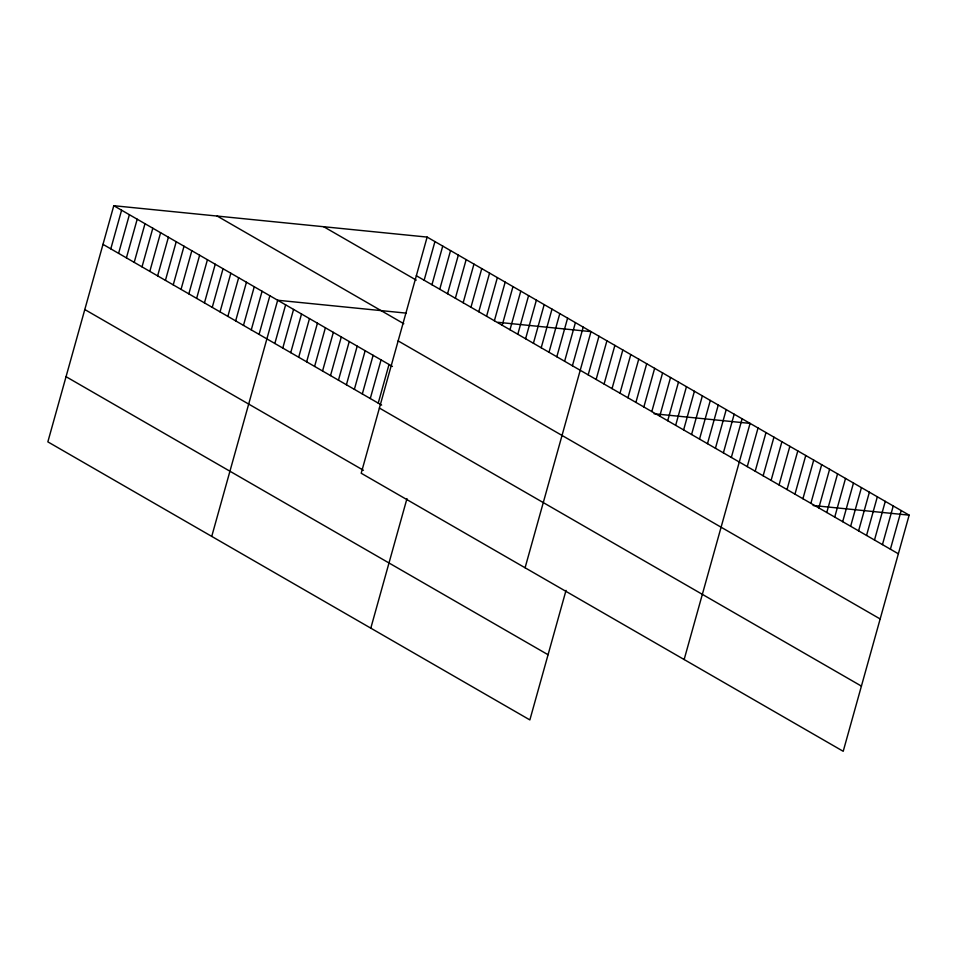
<?xml version="1.0" encoding="UTF-8"?>
<svg xmlns="http://www.w3.org/2000/svg" width="957" height="957" viewBox="0 0 957 957"><rect width="100%" height="100%" fill="white"/><g stroke="black" fill="none" stroke-linecap="round" stroke-linejoin="round"><path stroke-width="1.44" d="M427.133 237.085L361.196 473.237L843.213 751.293L909.15 515.141L427.133 237.085L113.787 205.707L47.85 441.859L529.867 719.915L566.03 590.385M110.797 248.856L121.587 210.217M118.596 253.366L129.386 214.715M126.408 257.864L137.198 219.213M134.207 262.362L144.997 223.723M142.019 266.859L152.809 228.221M149.818 271.369L160.609 232.718M157.618 275.867L168.408 237.228M165.429 280.365L176.22 241.726M173.229 284.875L184.019 246.224M181.04 289.373L191.819 250.734M188.84 293.871L199.63 255.232M196.64 298.381L207.43 259.73M204.451 302.879L215.241 264.24M212.251 307.376L223.041 268.738M220.05 311.886L230.84 273.235M227.862 316.384L238.652 277.745M235.661 320.882L246.451 282.243M243.473 325.392L254.263 286.741M251.272 329.89L262.062 291.251M259.072 334.388L269.862 295.749M211.736 536.399L277.674 300.247L406.378 313.142M274.838 343.479L285.629 304.84M282.782 348.073L293.572 309.422M290.737 352.655L301.527 314.016M298.692 357.248L309.482 318.597M306.647 361.83L317.437 323.191M314.602 366.423L325.392 327.773M322.557 371.005L333.347 332.366M330.512 375.599L341.302 336.948M338.455 380.18L349.245 341.541M346.41 384.774L357.2 346.135M354.365 389.355L365.155 350.717M362.32 393.949L373.11 355.31M370.275 398.543L381.065 359.892M378.23 403.124L389.02 364.485M424.142 280.234L434.933 241.595M431.954 284.731L442.732 246.093M439.753 289.241L450.544 250.59M447.553 293.739L458.343 255.1M455.365 298.237L466.155 259.598M370.802 628.151L406.964 498.621M463.164 302.747L473.954 264.096M470.964 307.245L481.754 268.606M478.775 311.743L489.565 273.104M486.575 316.253L497.365 277.602M494.386 320.751L505.176 282.112M502.186 325.248L512.976 286.61M509.985 329.758L520.775 291.107M517.797 334.256L528.587 295.617M525.596 338.754L536.387 300.115M533.408 343.264L544.186 304.613M541.207 347.762L551.998 309.123M549.007 352.26L559.797 313.621M556.818 356.77L567.609 318.119M564.618 361.267L575.408 322.617M572.418 365.765L583.208 327.127M525.082 567.776L591.019 331.624L497.951 322.306M588.184 374.857L598.974 336.218M596.139 379.45L606.917 340.8M604.082 384.032L614.873 345.393M612.037 388.626L622.828 349.975M619.992 393.207L630.783 354.568M627.948 397.801L638.738 359.15M635.903 402.383L646.693 363.744M643.858 406.976L654.648 368.325M651.813 411.558L662.591 372.919M659.756 416.151L670.546 377.501M667.711 420.733L678.501 382.094M675.666 425.327L686.456 386.676M683.621 429.908L694.411 391.269M691.576 434.502L702.366 395.851M699.531 439.084L710.321 400.445M707.486 443.677L718.264 405.038M715.429 448.271L726.219 409.62M723.384 452.852L734.175 414.214M731.339 457.446L742.13 418.795M684.147 659.529L750.085 423.389L654.062 413.771M747.25 466.621L758.04 427.97M755.205 471.203L765.995 432.564M763.148 475.796L773.938 437.146M771.103 480.378L781.893 441.739M779.058 484.972L789.848 446.321M787.013 489.553L797.803 450.914M794.968 494.147L805.758 455.496M802.923 498.729L813.713 460.09M810.878 503.322L821.668 464.671M818.821 507.904L829.611 469.265M826.776 512.497L837.566 473.847M834.731 517.079L845.521 478.44M842.686 521.673L853.477 483.022M850.641 526.254L861.432 487.615M858.596 530.848L869.387 492.197M866.552 535.43L877.342 496.791M874.495 540.023L885.285 501.372M882.45 544.605L893.24 505.966M890.405 549.198L901.195 510.56M813.127 505.523L909.15 515.141M416.343 275.736L898.36 553.792M323.729 226.737L416.259 280.114M217.191 216.067L403.794 323.717M398.148 340.907L880.165 618.964M113.787 205.707L392.43 366.447M102.997 244.358L381.64 405.086M379.391 408.053L861.42 686.109M84.79 309.53L363.433 470.27M66.045 376.687L548.062 654.732"/></g></svg>
